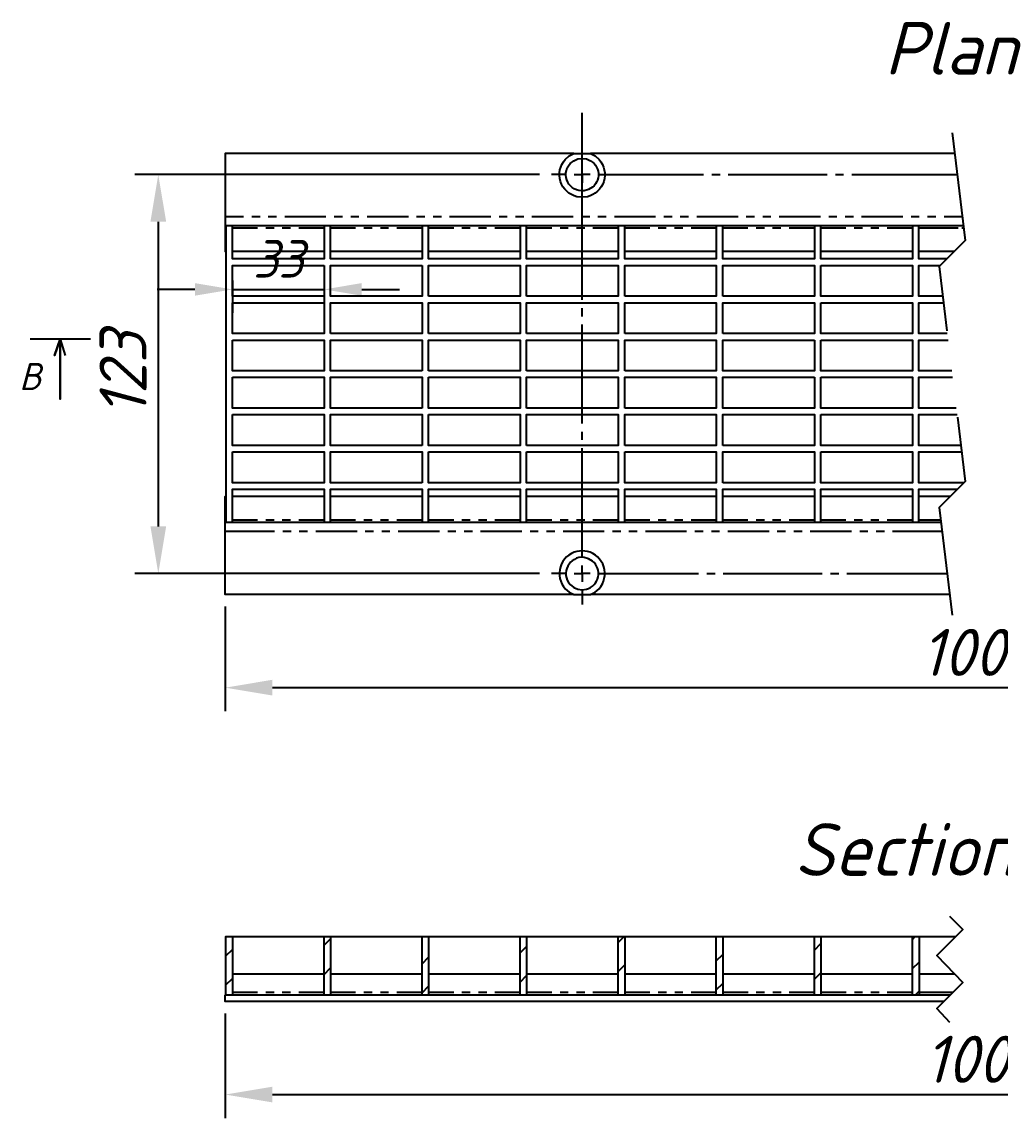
# Model space of a CAD drawing. Header units: millimetres. Extents: x 29006 to 29645, y 5570 to 5801.
# Drawn here: x 29489.5 to 29541.5, y 5606.7 to 5665 of the extents above; entities that cross this region are included whole.
import ezdxf

# ---------------------------------------------------------------- set-up
doc = ezdxf.new("R2010")
doc.units = ezdxf.units.MM
doc.styles.add('GOST-2.304_Type-B_italic', font='')
doc.styles.get('GOST-2.304_Type-B_italic').set_extended_font_data('GOST Common', italic=True)
doc.dimstyles.new('ISO-25', dxfattribs={"dimtxt": 2.5, "dimasz": 2.5, "dimexe": 1.25, "dimexo": 0.625, "dimtad": 1, "dimtoh": 1, "dimtxsty": 'GOST-2.304_Type-B_italic', "dimcen": 2.5, "dimadec": 0, "dimazin": 0, "dimtfac": 1, "dimtmove": 0, "dimatfit": 3, "dimfxl": 1, "dimarcsym": 0})

# ---------------------------------------------------------------- blocks, each defined once
blk = doc.blocks.new('*D50')
at = {"color": 0, "lineweight": -2, "transparency": 16777216}
for p, q in [((29517.029, 5656.848), (29495.524, 5656.848)), ((29496.774, 5654.348), (29496.774, 5638.153)), ((29517.029, 5635.653), (29495.524, 5635.653))]:
    blk.add_line(p, q, dxfattribs=at)
at = {"color": 0, "transparency": 16777216}
for points in [[(29496.358, 5654.348), (29497.191, 5654.348), (29496.774, 5656.848)], [(29496.358, 5638.153), (29497.191, 5638.153), (29496.774, 5635.653)]]:
    blk.add_solid(points, dxfattribs=at)
at = {"layer": 'Defpoints', "color": 0, "transparency": 16777216}
for p in [(29517.654, 5656.848), (29496.774, 5635.653), (29517.654, 5635.653)]:
    blk.add_point(p, dxfattribs=at)
at = {"color": 0, "transparency": 16777216, "insert": (29494.899, 5646.251), "char_height": 2.5, "attachment_point": 5, "rotation": 90, "style": 'GOST-2.304_Type-B_italic'}
blk.add_mtext('123', dxfattribs=at)
blk = doc.blocks.new('*D51')
at = {"color": 0, "lineweight": -2, "transparency": 16777216}
for p, q in [((29500.333, 5633.905), (29500.333, 5628.339)), ((29580.334, 5633.905), (29580.334, 5628.339)), ((29502.833, 5629.589), (29577.834, 5629.589))]:
    blk.add_line(p, q, dxfattribs=at)
at = {"color": 0, "transparency": 16777216}
for points in [[(29502.833, 5630.006), (29502.833, 5629.172), (29500.333, 5629.589)], [(29577.834, 5630.006), (29577.834, 5629.172), (29580.334, 5629.589)]]:
    blk.add_solid(points, dxfattribs=at)
at = {"layer": 'Defpoints', "color": 0, "transparency": 16777216}
for p in [(29500.333, 5634.53), (29580.334, 5634.53), (29580.334, 5629.589)]:
    blk.add_point(p, dxfattribs=at)
at = {"color": 0, "transparency": 16777216, "insert": (29540.333, 5631.464), "char_height": 2.5, "attachment_point": 5, "style": 'GOST-2.304_Type-B_italic'}
blk.add_mtext('1000', dxfattribs=at)
blk = doc.blocks.new('*D48')
at = {"color": 0, "lineweight": -2, "transparency": 16777216}
for p, q in [((29500.333, 5612.284), (29500.333, 5606.719)), ((29580.705, 5612.284), (29580.705, 5606.719)), ((29502.833, 5607.969), (29578.205, 5607.969))]:
    blk.add_line(p, q, dxfattribs=at)
at = {"color": 0, "transparency": 16777216}
for points in [[(29502.833, 5608.386), (29502.833, 5607.552), (29500.333, 5607.969)], [(29578.205, 5608.386), (29578.205, 5607.552), (29580.705, 5607.969)]]:
    blk.add_solid(points, dxfattribs=at)
at = {"layer": 'Defpoints', "color": 0, "transparency": 16777216}
for p in [(29500.333, 5612.909), (29580.705, 5612.909), (29580.705, 5607.969)]:
    blk.add_point(p, dxfattribs=at)
at = {"color": 0, "transparency": 16777216, "insert": (29540.519, 5609.844), "char_height": 2.5, "attachment_point": 5, "style": 'GOST-2.304_Type-B_italic'}
blk.add_mtext('1000', dxfattribs=at)
blk = doc.blocks.new('*D49')
at = {"color": 0, "lineweight": -2, "ltscale": 0.7, "transparency": 16777216}
for p, q in [((29498.716, 5650.749), (29496.716, 5650.749)), ((29500.716, 5651.223), (29500.716, 5649.499)), ((29500.716, 5650.749), (29505.582, 5650.749)), ((29505.582, 5651.223), (29505.582, 5649.499)), ((29507.582, 5650.749), (29509.582, 5650.749))]:
    blk.add_line(p, q, dxfattribs=at)
at = {"color": 0, "ltscale": 0.7, "transparency": 16777216}
for points in [[(29498.716, 5651.083), (29498.716, 5650.416), (29500.716, 5650.749)], [(29507.582, 5651.083), (29507.582, 5650.416), (29505.582, 5650.749)]]:
    blk.add_solid(points, dxfattribs=at)
at = {"layer": 'Defpoints', "color": 0, "ltscale": 0.7, "transparency": 16777216}
for p in [(29500.716, 5651.848), (29505.582, 5651.848), (29505.582, 5650.749)]:
    blk.add_point(p, dxfattribs=at)
at = {"color": 0, "ltscale": 0.7, "transparency": 16777216, "insert": (29503.149, 5652.374), "char_height": 2.5, "attachment_point": 5, "style": 'GOST-2.304_Type-B_italic'}
blk.add_mtext('{\\H0.8x;33}', dxfattribs=at)

msp = doc.modelspace()

# ---------------------------------------------------------------- linework, layer by layer
at = {"color": 0}
for points in [[(29519.288, 5655.214), (29519.288, 5660.131)], [(29538.944, 5659.066), (29539.637, 5653.346), (29538.258, 5651.967), (29538.666, 5648.545)], [(29519.288, 5657.709), (29519.288, 5658.482)], [(29518.843, 5657.971), (29500.333, 5657.971), (29500.333, 5654.608), (29500.333, 5654.513)], [(29539.075, 5657.971), (29519.733, 5657.971)], [(29518.858, 5656.848), (29519.288, 5656.848), (29519.288, 5657.278)], [(29518.427, 5656.848), (29517.654, 5656.848)], [(29519.719, 5656.848), (29519.288, 5656.848), (29519.288, 5656.417)], [(29520.149, 5656.848), (29525.738, 5656.848)], [(29526.176, 5656.848), (29526.613, 5656.848)], [(29527.051, 5656.848), (29532.304, 5656.848)], [(29532.742, 5656.848), (29533.18, 5656.848)], [(29533.618, 5656.848), (29538.871, 5656.848), (29539.214, 5656.848)], [(29519.288, 5650.194), (29519.288, 5655.447), (29519.288, 5655.885), (29519.288, 5655.987)], [(29501.304, 5654.608), (29500.333, 5654.608)], [(29502.179, 5654.608), (29501.741, 5654.608)], [(29503.055, 5654.608), (29502.617, 5654.608)], [(29505.681, 5654.608), (29503.492, 5654.608)], [(29506.557, 5654.608), (29506.119, 5654.608)], [(29507.432, 5654.608), (29506.995, 5654.608)], [(29510.059, 5654.608), (29507.87, 5654.608)], [(29510.934, 5654.608), (29510.497, 5654.608)], [(29511.81, 5654.608), (29511.372, 5654.608)], [(29514.436, 5654.608), (29512.248, 5654.608)], [(29515.312, 5654.608), (29514.874, 5654.608)], [(29516.188, 5654.608), (29515.75, 5654.608)], [(29518.814, 5654.608), (29516.625, 5654.608)], [(29519.69, 5654.608), (29519.252, 5654.608)], [(29520.565, 5654.608), (29520.127, 5654.608)], [(29523.192, 5654.608), (29521.003, 5654.608)], [(29524.067, 5654.608), (29523.629, 5654.608)], [(29524.943, 5654.608), (29524.505, 5654.608)], [(29527.569, 5654.608), (29525.38, 5654.608)], [(29528.445, 5654.608), (29528.007, 5654.608)], [(29529.32, 5654.608), (29528.882, 5654.608)], [(29531.947, 5654.608), (29529.758, 5654.608)], [(29532.822, 5654.608), (29532.385, 5654.608)], [(29533.698, 5654.608), (29533.26, 5654.608)], [(29536.324, 5654.608), (29534.136, 5654.608)], [(29537.2, 5654.608), (29536.762, 5654.608)], [(29538.075, 5654.608), (29537.638, 5654.608)], [(29539.484, 5654.608), (29538.513, 5654.608)], [(29500.333, 5654.141), (29500.333, 5654.134), (29500.333, 5654.127)], [(29539.542, 5654.134), (29500.333, 5654.134)], [(29500.333, 5654.032), (29500.333, 5654.002), (29500.333, 5652.755), (29500.37, 5652.755)], [(29500.37, 5654.002), (29500.333, 5654.002)], [(29538.659, 5652.368), (29537.178, 5652.368), (29537.178, 5654.127), (29536.835, 5654.127), (29536.835, 5652.368), (29531.969, 5652.368), (29531.969, 5654.127), (29531.626, 5654.127), (29531.626, 5652.368), (29526.759, 5652.368), (29526.759, 5654.127), (29526.416, 5654.127), (29526.416, 5652.368), (29521.55, 5652.368), (29521.55, 5654.127), (29521.207, 5654.127), (29521.207, 5652.368), (29516.341, 5652.368), (29516.341, 5654.127), (29515.998, 5654.127), (29515.998, 5652.368), (29511.131, 5652.368), (29511.131, 5654.127), (29510.789, 5654.127), (29510.789, 5652.368), (29505.922, 5652.368), (29505.922, 5654.127), (29505.579, 5654.127), (29505.579, 5652.368), (29500.713, 5652.368), (29500.713, 5654.127), (29500.37, 5654.127), (29500.37, 5638.375), (29500.713, 5638.375), (29500.713, 5640.133), (29505.579, 5640.133), (29505.579, 5638.375), (29505.922, 5638.375), (29505.922, 5640.133), (29510.789, 5640.133), (29510.789, 5638.375), (29511.131, 5638.375), (29511.131, 5640.133), (29515.998, 5640.133), (29515.998, 5638.375), (29516.341, 5638.375), (29516.341, 5640.133), (29521.207, 5640.133), (29521.207, 5638.375), (29521.55, 5638.375), (29521.55, 5640.133), (29526.416, 5640.133), (29526.416, 5638.375), (29526.759, 5638.375), (29526.759, 5640.133), (29531.626, 5640.133), (29531.626, 5638.375), (29531.969, 5638.375), (29531.969, 5640.133), (29536.835, 5640.133), (29536.835, 5638.375), (29537.178, 5638.375), (29537.178, 5640.133), (29539.235, 5640.133)], [(29502.048, 5654.002), (29500.713, 5654.002)], [(29502.923, 5654.002), (29502.486, 5654.002)], [(29503.799, 5654.002), (29503.361, 5654.002)], [(29505.579, 5654.002), (29504.237, 5654.002)], [(29507.257, 5654.002), (29505.922, 5654.002)], [(29508.133, 5654.002), (29507.695, 5654.002)], [(29509.008, 5654.002), (29508.57, 5654.002)], [(29510.788, 5654.002), (29509.446, 5654.002)], [(29512.466, 5654.002), (29511.131, 5654.002)], [(29513.342, 5654.002), (29512.904, 5654.002)], [(29514.217, 5654.002), (29513.78, 5654.002)], [(29515.998, 5654.002), (29514.655, 5654.002)], [(29517.676, 5654.002), (29516.341, 5654.002)], [(29518.551, 5654.002), (29518.114, 5654.002)], [(29519.427, 5654.002), (29518.989, 5654.002)], [(29521.207, 5654.002), (29519.865, 5654.002)], [(29522.885, 5654.002), (29521.55, 5654.002)], [(29523.761, 5654.002), (29523.323, 5654.002)], [(29524.636, 5654.002), (29524.198, 5654.002)], [(29526.416, 5654.002), (29525.074, 5654.002)], [(29528.094, 5654.002), (29526.759, 5654.002)], [(29528.97, 5654.002), (29528.532, 5654.002)], [(29529.845, 5654.002), (29529.408, 5654.002)], [(29531.626, 5654.002), (29530.283, 5654.002)], [(29533.304, 5654.002), (29531.969, 5654.002)], [(29534.179, 5654.002), (29533.741, 5654.002)], [(29535.055, 5654.002), (29534.617, 5654.002)], [(29536.835, 5654.002), (29535.492, 5654.002)], [(29539.272, 5654.002), (29539.024, 5654.002), (29537.178, 5654.002)], [(29539.556, 5654.002), (29539.461, 5654.002)], [(29505.579, 5652.755), (29500.713, 5652.755)], [(29510.789, 5652.755), (29505.922, 5652.755)], [(29515.998, 5652.755), (29511.131, 5652.755)], [(29521.207, 5652.755), (29516.341, 5652.755)], [(29526.416, 5652.755), (29521.55, 5652.755)], [(29531.626, 5652.755), (29526.759, 5652.755)], [(29536.835, 5652.755), (29531.969, 5652.755)], [(29539.046, 5652.755), (29537.178, 5652.755)], [(29538.447, 5650.384), (29537.178, 5650.384), (29537.178, 5652.025), (29538.316, 5652.025)], [(29519.288, 5649.318), (29519.288, 5649.756)], [(29538.688, 5648.406), (29537.178, 5648.406), (29537.178, 5650.041), (29538.491, 5650.041)], [(29519.288, 5643.628), (29519.288, 5648.881)], [(29538.922, 5646.422), (29537.178, 5646.422), (29537.178, 5648.056), (29538.725, 5648.056)], [(29539.162, 5644.437), (29537.178, 5644.437), (29537.178, 5646.079), (29538.965, 5646.079)], [(29539.403, 5642.46), (29537.178, 5642.46), (29537.178, 5644.095), (29539.206, 5644.095)], [(29539.221, 5643.963), (29539.629, 5640.541)], [(29519.288, 5642.752), (29519.288, 5643.19)], [(29519.288, 5636.514), (29519.288, 5642.314)], [(29539.578, 5640.476), (29537.178, 5640.476), (29537.178, 5642.11), (29539.447, 5642.11)], [(29539.637, 5640.534), (29538.258, 5639.155), (29538.944, 5633.435)], [(29500.333, 5638.469), (29500.333, 5638.491), (29500.333, 5639.746), (29500.37, 5639.746)], [(29505.579, 5639.746), (29500.713, 5639.746)], [(29510.789, 5639.746), (29505.922, 5639.746)], [(29515.998, 5639.746), (29511.131, 5639.746)], [(29521.207, 5639.746), (29516.341, 5639.746)], [(29526.416, 5639.746), (29521.55, 5639.746)], [(29531.626, 5639.746), (29526.759, 5639.746)], [(29536.835, 5639.746), (29531.969, 5639.746)], [(29538.849, 5639.746), (29537.178, 5639.746)], [(29500.37, 5638.491), (29500.333, 5638.491)], [(29502.048, 5638.491), (29500.713, 5638.491)], [(29502.923, 5638.491), (29502.486, 5638.491)], [(29503.799, 5638.491), (29503.361, 5638.491)], [(29505.579, 5638.491), (29504.237, 5638.491)], [(29507.257, 5638.491), (29505.922, 5638.491)], [(29508.133, 5638.491), (29507.695, 5638.491)], [(29509.008, 5638.491), (29508.571, 5638.491)], [(29510.789, 5638.491), (29509.446, 5638.491)], [(29512.467, 5638.491), (29511.131, 5638.491)], [(29513.342, 5638.491), (29512.904, 5638.491)], [(29514.218, 5638.491), (29513.78, 5638.491)], [(29515.998, 5638.491), (29514.655, 5638.491)], [(29517.676, 5638.491), (29516.341, 5638.491)], [(29518.551, 5638.491), (29518.114, 5638.491)], [(29519.427, 5638.491), (29518.989, 5638.491)], [(29521.207, 5638.491), (29519.865, 5638.491)], [(29522.885, 5638.491), (29521.55, 5638.491)], [(29523.761, 5638.491), (29523.323, 5638.491)], [(29524.636, 5638.491), (29524.198, 5638.491)], [(29526.416, 5638.491), (29525.074, 5638.491)], [(29528.095, 5638.491), (29526.759, 5638.491)], [(29528.97, 5638.491), (29528.532, 5638.491)], [(29529.846, 5638.491), (29529.408, 5638.491)], [(29531.626, 5638.491), (29530.283, 5638.491)], [(29533.304, 5638.491), (29531.969, 5638.491)], [(29534.179, 5638.491), (29533.742, 5638.491)], [(29535.055, 5638.491), (29534.617, 5638.491)], [(29536.835, 5638.491), (29535.493, 5638.491)], [(29538.338, 5638.491), (29537.178, 5638.491)], [(29500.333, 5638.367), (29500.333, 5638.375)], [(29538.353, 5638.367), (29500.333, 5638.367), (29500.333, 5638.353)], [(29502.953, 5637.893), (29500.764, 5637.893), (29500.333, 5637.893)], [(29503.828, 5637.893), (29503.39, 5637.893)], [(29504.704, 5637.893), (29504.266, 5637.893)], [(29507.33, 5637.893), (29505.141, 5637.893)], [(29508.206, 5637.893), (29507.768, 5637.893)], [(29509.081, 5637.893), (29508.644, 5637.893)], [(29511.708, 5637.893), (29509.519, 5637.893)], [(29512.583, 5637.893), (29512.146, 5637.893)], [(29513.459, 5637.893), (29513.021, 5637.893)], [(29516.085, 5637.893), (29513.897, 5637.893)], [(29516.961, 5637.893), (29516.523, 5637.893)], [(29517.836, 5637.893), (29517.399, 5637.893)], [(29520.463, 5637.893), (29518.274, 5637.893)], [(29521.338, 5637.893), (29520.901, 5637.893)], [(29522.214, 5637.893), (29521.776, 5637.893)], [(29524.841, 5637.893), (29522.652, 5637.893)], [(29525.716, 5637.893), (29525.278, 5637.893)], [(29526.592, 5637.893), (29526.154, 5637.893)], [(29529.218, 5637.893), (29527.029, 5637.893)], [(29530.094, 5637.893), (29529.656, 5637.893)], [(29530.969, 5637.893), (29530.531, 5637.893)], [(29533.596, 5637.893), (29531.407, 5637.893)], [(29534.471, 5637.893), (29534.033, 5637.893)], [(29535.347, 5637.893), (29534.909, 5637.893)], [(29538.411, 5637.893), (29535.784, 5637.893)], [(29518.427, 5635.653), (29517.654, 5635.653)], [(29518.858, 5635.653), (29519.288, 5635.653), (29519.288, 5636.084)], [(29519.719, 5635.653), (29519.288, 5635.653), (29519.288, 5635.215)], [(29520.149, 5635.653), (29525.475, 5635.653)], [(29525.913, 5635.653), (29526.351, 5635.653)], [(29526.789, 5635.653), (29532.042, 5635.653)], [(29532.479, 5635.653), (29532.917, 5635.653)], [(29533.355, 5635.653), (29538.608, 5635.653), (29538.681, 5635.653)], [(29518.843, 5634.53), (29519.733, 5634.53)], [(29519.288, 5634.785), (29519.288, 5634.012)], [(29538.812, 5617.455), (29539.505, 5616.733), (29538.126, 5615.354), (29539.505, 5613.916), (29538.126, 5612.537), (29538.812, 5611.815)], [(29500.713, 5616.36), (29505.579, 5616.36)], [(29505.922, 5616.36), (29510.789, 5616.36)], [(29511.131, 5616.36), (29515.998, 5616.36)], [(29516.341, 5616.36), (29521.207, 5616.36)], [(29521.207, 5616.054), (29521.514, 5616.36)], [(29521.557, 5616.36), (29526.416, 5616.36)], [(29526.767, 5616.36), (29531.633, 5616.36)], [(29531.976, 5616.36), (29536.842, 5616.36)], [(29536.842, 5616.207), (29536.988, 5616.36)], [(29537.185, 5616.36), (29539.126, 5616.36)], [(29505.579, 5615.908), (29505.922, 5616.251)], [(29515.998, 5615.492), (29516.341, 5615.835)], [(29531.633, 5615.645), (29531.976, 5615.988)], [(29500.37, 5615.339), (29500.713, 5615.682)], [(29510.789, 5614.923), (29511.131, 5615.266)], [(29526.416, 5615.076), (29526.767, 5615.419)], [(29505.579, 5614.354), (29505.922, 5614.704)], [(29521.207, 5614.507), (29521.557, 5614.857)], [(29536.842, 5614.66), (29537.185, 5615.011)], [(29500.37, 5613.792), (29500.713, 5614.135)], [(29500.713, 5614.376), (29505.579, 5614.376)], [(29505.922, 5614.376), (29510.789, 5614.376)], [(29511.131, 5614.376), (29515.998, 5614.376)], [(29515.998, 5613.945), (29516.341, 5614.288)], [(29516.341, 5614.376), (29521.207, 5614.376)], [(29521.557, 5614.376), (29526.416, 5614.376)], [(29526.767, 5614.376), (29531.633, 5614.376)], [(29531.633, 5614.099), (29531.976, 5614.442)], [(29531.976, 5614.376), (29536.842, 5614.376)], [(29537.185, 5614.376), (29539.06, 5614.376)], [(29510.789, 5613.376), (29511.131, 5613.719)], [(29526.416, 5613.53), (29526.767, 5613.873)], [(29536.981, 5613.252), (29537.185, 5613.457)], [(29538.499, 5612.909), (29500.333, 5612.909), (29500.333, 5613.252), (29500.37, 5613.252)], [(29502.048, 5613.384), (29500.713, 5613.384)], [(29505.579, 5613.252), (29500.713, 5613.252)], [(29502.923, 5613.384), (29502.486, 5613.384)], [(29503.799, 5613.384), (29503.361, 5613.384)], [(29505.579, 5613.384), (29504.237, 5613.384)], [(29507.257, 5613.384), (29505.922, 5613.384)], [(29510.789, 5613.252), (29505.922, 5613.252)], [(29508.133, 5613.384), (29507.695, 5613.384)], [(29509.008, 5613.384), (29508.571, 5613.384)], [(29510.789, 5613.384), (29509.446, 5613.384)], [(29512.467, 5613.384), (29511.131, 5613.384)], [(29515.998, 5613.252), (29511.131, 5613.252)], [(29513.342, 5613.384), (29512.904, 5613.384)], [(29514.218, 5613.384), (29513.78, 5613.384)], [(29515.998, 5613.384), (29514.655, 5613.384)], [(29517.676, 5613.384), (29516.341, 5613.384)], [(29521.207, 5613.252), (29516.341, 5613.252)], [(29518.551, 5613.384), (29518.114, 5613.384)], [(29519.427, 5613.384), (29518.989, 5613.384)], [(29521.207, 5613.384), (29519.865, 5613.384)], [(29521.506, 5613.252), (29521.557, 5613.303)], [(29522.893, 5613.384), (29521.557, 5613.384)], [(29526.416, 5613.252), (29521.557, 5613.252)], [(29523.768, 5613.384), (29523.33, 5613.384)], [(29524.644, 5613.384), (29524.206, 5613.384)], [(29526.416, 5613.384), (29525.081, 5613.384)], [(29528.102, 5613.384), (29526.767, 5613.384)], [(29531.633, 5613.252), (29526.767, 5613.252)], [(29528.977, 5613.384), (29528.54, 5613.384)], [(29529.853, 5613.384), (29529.415, 5613.384)], [(29531.633, 5613.384), (29530.291, 5613.384)], [(29533.311, 5613.384), (29531.976, 5613.384)], [(29536.842, 5613.252), (29531.976, 5613.252)], [(29534.187, 5613.384), (29533.749, 5613.384)], [(29535.062, 5613.384), (29534.624, 5613.384)], [(29536.842, 5613.384), (29535.5, 5613.384)], [(29538.973, 5613.384), (29537.185, 5613.384)], [(29538.841, 5613.252), (29537.185, 5613.252)]]:
    msp.add_lwpolyline(points, dxfattribs=at)
msp.add_lwpolyline([(29518.391, 5657.65), (29518.595, 5657.84), (29518.843, 5657.971), (29519.733, 5657.971), (29519.981, 5657.84), (29520.186, 5657.65, -0.568113), (29519.566, 5655.673), (29519.288, 5655.644), (29519.011, 5655.673, -0.568474)], format="xyb", close=True, dxfattribs=at)
for points in [[(29518.661, 5657.439), (29518.843, 5657.585), (29519.055, 5657.68), (29519.288, 5657.709), (29519.522, 5657.68, -0.604822), (29519.836, 5656.177), (29519.631, 5656.06), (29519.405, 5655.994)], [(29538.812, 5634.53), (29519.733, 5634.53), (29519.981, 5634.661), (29520.186, 5634.843, 0.567041), (29519.566, 5636.828), (29519.288, 5636.857), (29519.011, 5636.828, 0.567417), (29518.391, 5634.843), (29518.595, 5634.661), (29518.843, 5634.53), (29500.333, 5634.53), (29500.333, 5637.893), (29500.333, 5637.981)], [(29518.661, 5635.062), (29518.843, 5634.916), (29519.055, 5634.821), (29519.288, 5634.785), (29519.522, 5634.821, 0.607658), (29519.836, 5636.317), (29519.631, 5636.441), (29519.405, 5636.507)]]:
    msp.add_lwpolyline(points, format="xyb", dxfattribs=at)
for points in [[(29505.579, 5652.025), (29505.579, 5650.384), (29500.713, 5650.384), (29500.713, 5652.025)], [(29510.789, 5652.025), (29510.789, 5650.384), (29505.922, 5650.384), (29505.922, 5652.025)], [(29511.131, 5650.384), (29511.131, 5652.025), (29515.998, 5652.025), (29515.998, 5650.384)], [(29516.341, 5650.384), (29516.341, 5652.025), (29521.207, 5652.025), (29521.207, 5650.384)], [(29521.55, 5650.384), (29521.55, 5652.025), (29526.416, 5652.025), (29526.416, 5650.384)], [(29526.759, 5650.384), (29526.759, 5652.025), (29531.626, 5652.025), (29531.626, 5650.384)], [(29531.969, 5652.025), (29536.835, 5652.025), (29536.835, 5650.384), (29531.969, 5650.384)], [(29500.713, 5650.041), (29505.579, 5650.041), (29505.579, 5648.406), (29500.713, 5648.406)], [(29505.922, 5648.406), (29505.922, 5650.041), (29510.789, 5650.041), (29510.789, 5648.406)], [(29511.131, 5648.406), (29511.131, 5650.041), (29515.998, 5650.041), (29515.998, 5648.406)], [(29516.341, 5648.406), (29516.341, 5650.041), (29521.207, 5650.041), (29521.207, 5648.406)], [(29521.55, 5648.406), (29521.55, 5650.041), (29526.416, 5650.041), (29526.416, 5648.406)], [(29526.759, 5648.406), (29526.759, 5650.041), (29531.626, 5650.041), (29531.626, 5648.406)], [(29531.969, 5650.041), (29536.835, 5650.041), (29536.835, 5648.406), (29531.969, 5648.406)], [(29500.713, 5648.056), (29505.579, 5648.056), (29505.579, 5646.422), (29500.713, 5646.422)], [(29510.789, 5646.422), (29505.922, 5646.422), (29505.922, 5648.056), (29510.789, 5648.056)], [(29511.131, 5646.422), (29511.131, 5648.056), (29515.998, 5648.056), (29515.998, 5646.422)], [(29516.341, 5646.422), (29516.341, 5648.056), (29521.207, 5648.056), (29521.207, 5646.422)], [(29521.55, 5646.422), (29521.55, 5648.056), (29526.416, 5648.056), (29526.416, 5646.422)], [(29531.626, 5648.056), (29531.626, 5646.422), (29526.759, 5646.422), (29526.759, 5648.056)], [(29531.969, 5648.056), (29536.835, 5648.056), (29536.835, 5646.422), (29531.969, 5646.422)], [(29500.713, 5646.079), (29505.579, 5646.079), (29505.579, 5644.437), (29500.713, 5644.437)], [(29510.789, 5644.437), (29505.922, 5644.437), (29505.922, 5646.079), (29510.789, 5646.079)], [(29511.131, 5646.079), (29515.998, 5646.079), (29515.998, 5644.437), (29511.131, 5644.437)], [(29516.341, 5644.437), (29516.341, 5646.079), (29521.207, 5646.079), (29521.207, 5644.437)], [(29521.55, 5644.437), (29521.55, 5646.079), (29526.416, 5646.079), (29526.416, 5644.437)], [(29531.626, 5646.079), (29531.626, 5644.437), (29526.759, 5644.437), (29526.759, 5646.079)], [(29531.969, 5646.079), (29536.835, 5646.079), (29536.835, 5644.437), (29531.969, 5644.437)], [(29500.713, 5644.095), (29505.579, 5644.095), (29505.579, 5642.46), (29500.713, 5642.46)], [(29510.789, 5642.46), (29505.922, 5642.46), (29505.922, 5644.095), (29510.789, 5644.095)], [(29511.131, 5644.095), (29515.998, 5644.095), (29515.998, 5642.46), (29511.131, 5642.46)], [(29516.341, 5642.46), (29516.341, 5644.095), (29521.207, 5644.095), (29521.207, 5642.46)], [(29521.55, 5642.46), (29521.55, 5644.095), (29526.416, 5644.095), (29526.416, 5642.46)], [(29526.759, 5642.46), (29526.759, 5644.095), (29531.626, 5644.095), (29531.626, 5642.46)], [(29531.969, 5644.095), (29536.835, 5644.095), (29536.835, 5642.46), (29531.969, 5642.46)], [(29500.713, 5642.11), (29505.579, 5642.11), (29505.579, 5640.476), (29500.713, 5640.476)], [(29510.789, 5640.476), (29505.922, 5640.476), (29505.922, 5642.11), (29510.789, 5642.11)], [(29511.131, 5642.11), (29515.998, 5642.11), (29515.998, 5640.476), (29511.131, 5640.476)], [(29516.341, 5642.11), (29521.207, 5642.11), (29521.207, 5640.476), (29516.341, 5640.476)], [(29521.55, 5642.11), (29526.416, 5642.11), (29526.416, 5640.476), (29521.55, 5640.476)], [(29526.759, 5640.476), (29526.759, 5642.11), (29531.626, 5642.11), (29531.626, 5640.476)], [(29531.969, 5642.11), (29536.835, 5642.11), (29536.835, 5640.476), (29531.969, 5640.476)], [(29500.713, 5616.36), (29500.713, 5613.252), (29500.37, 5613.252), (29500.37, 5616.36)], [(29505.579, 5613.252), (29505.579, 5616.36), (29505.922, 5616.36), (29505.922, 5613.252)], [(29510.789, 5613.252), (29510.789, 5616.36), (29511.131, 5616.36), (29511.131, 5613.252)], [(29515.998, 5613.252), (29515.998, 5616.36), (29516.341, 5616.36), (29516.341, 5613.252)], [(29521.557, 5616.36), (29521.557, 5613.252), (29521.207, 5613.252), (29521.207, 5616.36)], [(29526.416, 5613.252), (29526.416, 5616.36), (29526.767, 5616.36), (29526.767, 5613.252)], [(29531.633, 5613.252), (29531.633, 5616.36), (29531.976, 5616.36), (29531.976, 5613.252)], [(29536.842, 5613.252), (29536.842, 5616.36), (29537.185, 5616.36), (29537.185, 5613.252)]]:
    msp.add_lwpolyline(points, close=True, dxfattribs=at)
at = {"color": 0, "linetype": 'ByBlock'}
for points in [[(29493.17, 5648.111), (29489.97, 5648.111)], [(29493.17, 5648.111), (29491.57, 5648.111), (29491.57, 5644.911), (29491.57, 5648.111), (29491.261, 5647.239), (29491.57, 5648.111), (29491.831, 5647.239)]]:
    msp.add_lwpolyline(points, dxfattribs=at)
at = {"color": 0}
for points in [[(29519.405, 5655.994), (29518.602, 5655.898), (29518.106, 5656.836), (29518.661, 5657.439)], [(29500.333, 5654.513), (29500.333, 5654.389), (29500.333, 5654.265), (29500.333, 5654.141)], [(29500.333, 5654.127), (29500.333, 5654.095), (29500.333, 5654.063), (29500.333, 5654.032)], [(29500.333, 5638.375), (29500.333, 5638.406), (29500.333, 5638.438), (29500.333, 5638.469)], [(29500.333, 5637.981), (29500.333, 5638.105), (29500.333, 5638.229), (29500.333, 5638.353)], [(29519.405, 5636.507), (29518.611, 5636.606), (29518.1, 5635.653), (29518.661, 5635.062)]]:
    msp.add_open_spline(points, degree=3, dxfattribs=at)

# ---------------------------------------------------------------- texts
at = {"color": 0, "attachment_point": 1, "style": 'GOST-2.304_Type-B_italic'}
for s, insert, char_height in [('Plan', (29535.352, 5664.959), 2.8), (' В', (29488.507, 5646.839), 1.44), ('Section В-В', (29530.565, 5622.389), 2.8)]:
    msp.add_mtext_dynamic_manual_height_columns(s, width=21060, gutter_width=12.5, heights=[0], dxfattribs=dict(at, insert=insert, char_height=char_height))

# ---------------------------------------------------------------- dimensions: what is measured, and where the dimension line sits
at = {"color": 0}
dim = msp.add_linear_dim(base=(29496.774, 5635.653), p1=(29517.654, 5656.848), p2=(29517.654, 5635.653), angle=90, text='123', dimstyle='ISO-25', dxfattribs=at)
dim.commit()
dim.dimension.update_dxf_attribs({"geometry": '*D50', "text_midpoint": (29494.899, 5646.251)})
at = {"color": 0, "ltscale": 0.7}
dim = msp.add_linear_dim(base=(29505.582, 5650.749), p1=(29500.716, 5651.848), p2=(29505.582, 5651.848), text='{\\H0.8x;33}', dimstyle='ISO-25', override={"dimasz": 2}, dxfattribs=at)
dim.commit()
dim.dimension.update_dxf_attribs({"geometry": '*D49', "text_midpoint": (29503.149, 5652.374)})
at = {"color": 0}
for base, p1, p2, picture, middle in [((29580.334, 5629.589), (29500.333, 5634.53), (29580.334, 5634.53), '*D51', (29540.333, 5631.464)), ((29580.705, 5607.969), (29500.333, 5612.909), (29580.705, 5612.909), '*D48', (29540.519, 5609.844))]:
    dim = msp.add_linear_dim(base=base, p1=p1, p2=p2, text='1000', dimstyle='ISO-25', dxfattribs=at)
    dim.commit()
    dim.dimension.update_dxf_attribs({"geometry": picture, "text_midpoint": middle})

doc.saveas('drawing.dxf')
